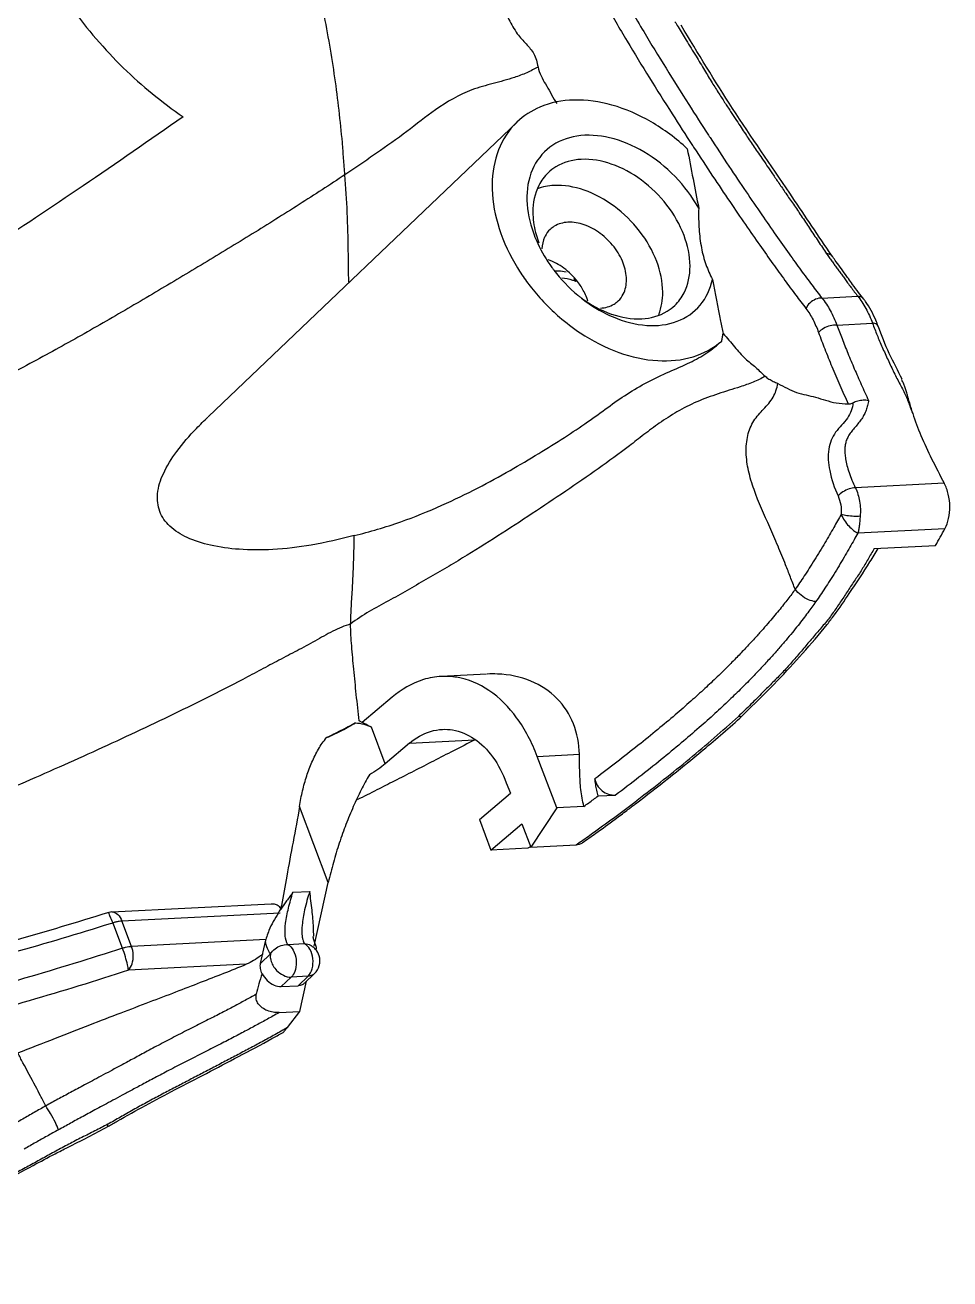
# Model space of a CAD drawing. Header units: inches. Extents: x 133169 to 134399, y -43543 to -42673.
# Drawn here: x 133343.99 to 133370.2, y -43423.94 to -43388.38 of the extents above; entities that cross this region are included whole.
import ezdxf

# ---------------------------------------------------------------- set-up
doc = ezdxf.new("R2010")
doc.units = ezdxf.units.IN
doc.header["$LTSCALE"] = 2
doc.header["$MEASUREMENT"] = 0
doc.layers.get('0').update_dxf_attribs({"linetype": 'CONTINUOUS'})

msp = doc.modelspace()

# ---------------------------------------------------------------- linework, layer by layer
at = {"color": 7, "linetype": 'Continuous'}
for p, q in [((133349.176, -43399.49), (133357.929, -43391.132)), ((133366.877, -43394.953), (133366.874, -43394.949)), ((133359.594, -43395.648), (133359.598, -43395.649)), ((133366.57, -43396.123), (133367.586, -43396.071)), ((133366.995, -43396.889), (133368.005, -43396.837)), ((133368.163, -43396.922), (133368.163, -43396.921)), ((133370.035, -43401.372), (133367.517, -43401.501)), ((133370.057, -43402.665), (133367.588, -43402.792)), ((133368.056, -43403.228), (133369.791, -43403.139)), ((133357.061, -43406.786), (133355.783, -43406.852)), ((133354.389, -43407.442), (133353.543, -43408.159)), ((133364.275, -43407.998), (133364.207, -43407.981)), ((133354.195, -43409.328), (133353.803, -43408.293)), ((133364.28, -43407.995), (133364.275, -43407.998)), ((133354.883, -43408.746), (133356.735, -43408.651)), ((133354.883, -43408.746), (133354.195, -43409.328)), ((133358.504, -43409.12), (133359.696, -43409.059)), ((133359.056, -43410.576), (133358.504, -43409.12)), ((133357.626, -43409.865), (133357.74, -43410.164)), ((133356.862, -43410.908), (133357.74, -43410.164)), ((133360.229, -43410.242), (133360.723, -43410.217)), ((133352.581, -43412.693), (133351.764, -43410.536)), ((133359.056, -43410.576), (133358.32, -43411.694)), ((133359.825, -43410.537), (133359.056, -43410.576)), ((133356.862, -43410.908), (133357.191, -43411.777)), ((133357.191, -43411.777), (133358.069, -43411.033)), ((133358.069, -43411.033), (133358.32, -43411.694)), ((133358.238, -43411.724), (133357.191, -43411.777)), ((133358.32, -43411.694), (133359.601, -43411.629)), ((133351.579, -43412.972), (133352.055, -43412.948)), ((133352.181, -43414.496), (133352.581, -43412.693)), ((133346.447, -43413.53), (133350.964, -43413.299)), ((133346.447, -43413.53), (133346.322, -43413.553)), ((133346.731, -43413.783), (133351.214, -43413.553)), ((133346.747, -43414.556), (133346.474, -43413.834)), ((133347.005, -43414.506), (133346.731, -43413.783)), ((133350.813, -43414.31), (133347.005, -43414.506)), ((133350.662, -43414.989), (133350.8, -43414.364)), ((133350.662, -43414.989), (133350.945, -43414.718)), ((133351.905, -43414.435), (133351.43, -43414.459)), ((133352.227, -43414.599), (133352.222, -43414.593)), ((133350.257, -43415.013), (133346.913, -43415.184)), ((133351.247, -43415.648), (133351.531, -43415.377)), ((133352.006, -43415.352), (133351.531, -43415.377)), ((133352.006, -43415.352), (133351.722, -43415.623)), ((133352.187, -43415.279), (133351.903, -43415.55)), ((133351.247, -43415.648), (133351.722, -43415.623)), ((133351.769, -43416.352), (133351.959, -43415.496)), ((133351.189, -43416.382), (133351.769, -43416.352)), ((133351.42, -43416.809), (133351.769, -43416.352)), ((133346.335, -43419.611), (133346.328, -43419.552)), ((133346.332, -43419.614), (133346.335, -43419.611))]:
    msp.add_line(p, q, dxfattribs=at)
for points, start_tangent, end_tangent in [([(133357.783, -43380.453), (133358.469, -43382.912), (133359.131, -43384.928), (133359.789, -43386.499), (133360.422, -43387.746), (133361.047, -43388.836), (133361.682, -43389.878), (133362.328, -43390.905), (133362.9, -43391.794)], (0.25949, -0.965746), (0.545808, -0.83791)), ([(133353.05, -43392.627), (133353.015, -43392.17), (133352.979, -43391.715), (133352.885, -43390.8), (133352.767, -43389.879), (133352.621, -43388.952), (133352.448, -43388.021), (133352.247, -43387.084), (133352.015, -43386.144), (133351.766, -43385.201), (133351.465, -43384.258), (133351.049, -43383.317), (133350.735, -43382.757)], (-0.076485, 0.997071), (-0.520585, 0.85381)), ([(133355.356, -43382.77), (133355.468, -43383.172), (133355.628, -43383.579), (133355.797, -43384.011), (133355.956, -43384.487), (133356.128, -43384.999), (133356.331, -43385.537), (133356.557, -43386.104), (133356.814, -43386.682), (133357.117, -43387.221), (133357.431, -43387.737), (133357.701, -43388.221), (133357.938, -43388.63), (133358.19, -43388.92), (133358.404, -43389.197), (133358.524, -43389.573)], (0.192941, -0.98121), (0.209567, -0.977794)), ([(133343.989, -43385.696), (133345.303, -43387.889), (133346.771, -43389.596), (133348.466, -43390.985)], (0.449627, -0.893216), (0.823506, -0.567307)), ([(133361.178, -43387.983), (133361.519, -43388.569), (133362.152, -43389.607), (133362.795, -43390.631), (133363.354, -43391.502)], (0.494515, -0.869169), (0.545299, -0.838241)), ([(133362.406, -43388.287), (133362.494, -43388.433)], (0.515369, -0.856969), (0.51819, -0.855266)), ([(133362.494, -43388.433), (133362.723, -43388.808)], (0.51819, -0.855266), (0.522733, -0.852496)), ([(133366.78, -43394.816), (133365.657, -43393.15), (133364.04, -43390.748), (133362.58, -43388.386)], (-0.567064, 0.823674), (-0.511068, 0.85954)), ([(133362.723, -43388.808), (133363.002, -43389.264), (133363.244, -43389.664), (133363.459, -43390.017), (133363.656, -43390.33), (133363.836, -43390.61), (133364.002, -43390.864), (133364.151, -43391.091), (133364.283, -43391.291), (133364.401, -43391.469), (133364.512, -43391.635), (133364.623, -43391.799), (133364.74, -43391.97), (133364.87, -43392.159), (133365.014, -43392.371), (133365.173, -43392.606), (133365.35, -43392.865), (133365.548, -43393.154), (133365.762, -43393.466), (133365.986, -43393.794), (133366.218, -43394.142)], (0.522733, -0.852496), (0.55372, -0.832703)), ([(133358.524, -43389.573), (133358.204, -43389.734), (133357.855, -43389.869), (133357.253, -43390.041), (133356.653, -43390.222), (133355.618, -43390.787), (133354.806, -43391.402), (133353.947, -43392.019), (133353.502, -43392.323), (133353.05, -43392.627)], (-0.872595, -0.488444), (-0.831902, -0.554923)), ([(133358.524, -43389.573), (133358.612, -43389.826), (133358.735, -43390.054), (133358.874, -43390.294), (133359.021, -43390.554), (133359.054, -43390.61)], (0.209559, -0.977796), (0.508156, -0.861265)), ([(133362.753, -43391.889), (133361.727, -43391.128), (133360.621, -43390.653), (133359.538, -43390.509), (133358.578, -43390.708), (133357.928, -43391.133)], (-0.73367, 0.679506), (-0.724438, -0.68934)), ([(133348.466, -43390.985), (133345.63, -43392.944), (133342.931, -43394.734), (133340.357, -43396.356), (133337.541, -43397.974), (133334.426, -43399.637)], (-0.822245, -0.569134), (-0.889352, -0.457223)), ([(133357.928, -43391.133), (133357.83, -43391.233), (133357.365, -43392.034), (133357.225, -43393.037), (133357.423, -43394.149), (133357.942, -43395.267)], (-0.724438, -0.68934), (0.522538, -0.852616)), ([(133363.079, -43393.575), (133362.41, -43392.68), (133361.526, -43391.98), (133360.554, -43391.58), (133359.622, -43391.534), (133358.859, -43391.849), (133358.365, -43392.483), (133358.21, -43393.349)], (-0.487562, 0.873089), (0.025401, -0.999677)), ([(133363.354, -43391.502), (133363.4, -43391.572), (133363.936, -43392.387), (133364.422, -43393.111), (133364.865, -43393.76), (133365.269, -43394.343), (133365.64, -43394.869), (133365.977, -43395.337), (133366.284, -43395.753)], (0.545299, -0.838241), (0.602536, -0.798092)), ([(133362.753, -43391.889), (133362.918, -43392.742), (133363.079, -43393.575)], (0.189841, -0.981815), (0.189858, -0.981812)), ([(133362.9, -43391.794), (133362.935, -43391.847), (133363.473, -43392.664), (133363.96, -43393.39), (133364.404, -43394.041), (133364.81, -43394.625), (133365.182, -43395.152), (133365.521, -43395.623), (133365.83, -43396.045), (133366.119, -43396.423)], (0.545808, -0.83791), (0.61521, -0.788364)), ([(133362.662, -43394.347), (133362.178, -43393.49), (133361.454, -43392.78), (133360.602, -43392.324), (133359.75, -43392.192), (133359.028, -43392.405), (133358.812, -43392.573)], (-0.354333, 0.935119), (-0.720513, -0.693441)), ([(133353.05, -43392.627), (133351.756, -43393.471), (133350.421, -43394.307), (133349.059, -43395.136), (133347.683, -43395.96), (133346.286, -43396.778), (133344.856, -43397.585), (133343.385, -43398.374), (133341.87, -43399.139), (133340.318, -43399.879), (133338.734, -43400.59), (133337.125, -43401.274), (133336.313, -43401.607), (133335.501, -43401.932)], (-0.831245, -0.555906), (-0.93078, -0.365579)), ([(133353.16, -43395.678), (133353.148, -43394.771), (133353.117, -43393.703), (133353.05, -43392.627)], (-0.017599, 0.999845), (-0.081414, 0.99668)), ([(133358.812, -43392.573), (133358.547, -43392.929), (133358.379, -43393.685)], (-0.720513, -0.693441), (0.001476, -0.999999)), ([(133358.976, -43392.931), (133358.501, -43393.025)], (-0.99855, -0.053824), (-0.940073, -0.340972)), ([(133361.888, -43395.086), (133361.404, -43394.229), (133360.68, -43393.519), (133359.828, -43393.063), (133358.976, -43392.931)], (-0.354333, 0.935119), (-0.99855, -0.053824)), ([(133358.21, -43393.349), (133358.393, -43394.278)], (0.025401, -0.999677), (0.339292, -0.940681)), ([(133358.379, -43393.685), (133358.456, -43394.262)], (0.001476, -0.999999), (0.249959, -0.968256)), ([(133363.079, -43393.575), (133363.077, -43393.885), (133363.089, -43394.173)], (-0.027983, -0.999608), (0.067064, -0.997749)), ([(133360.939, -43395.135), (133360.678, -43394.673), (133360.289, -43394.291), (133359.83, -43394.045), (133359.371, -43393.975), (133358.982, -43394.089), (133358.866, -43394.179)], (-0.354333, 0.935119), (-0.721044, -0.692889)), ([(133358.393, -43394.278), (133358.413, -43394.332)], (0.339291, -0.940681), (0.354333, -0.935119)), ([(133358.413, -43394.332), (133358.515, -43394.575)], (0.354333, -0.935119), (0.420358, -0.907358)), ([(133358.456, -43394.262), (133358.472, -43394.323)], (0.249959, -0.968256), (0.272673, -0.962107)), ([(133358.472, -43394.323), (133358.55, -43394.558)], (0.272673, -0.962107), (0.354333, -0.935119)), ([(133358.711, -43394.397), (133358.634, -43394.729)], (-0.422304, -0.906454), (-0.044034, -0.99903)), ([(133358.866, -43394.179), (133358.723, -43394.371), (133358.711, -43394.397)], (-0.721044, -0.692889), (-0.422304, -0.906454)), ([(133362.4, -43396.332), (133362.665, -43395.976), (133362.833, -43395.22), (133362.662, -43394.347)], (0.720513, 0.693441), (-0.354333, 0.935119)), ([(133363.089, -43394.173), (133363.156, -43394.701), (133363.283, -43395.172), (133363.47, -43395.595)], (0.067064, -0.997749), (0.474123, -0.880458)), ([(133366.218, -43394.142), (133366.465, -43394.513), (133366.705, -43394.867)], (0.55372, -0.832703), (0.564507, -0.825429)), ([(133358.515, -43394.575), (133358.919, -43395.258)], (0.420358, -0.907358), (0.588191, -0.808722)), ([(133366.873, -43394.95), (133366.78, -43394.816)], (-0.569841, 0.821755), (-0.567064, 0.823674)), ([(133359.257, -43395.276), (133358.814, -43395.037)], (-0.804024, 0.594597), (-0.941539, 0.336904)), ([(133360.798, -43396.204), (133360.941, -43396.012), (133361.031, -43395.605), (133360.939, -43395.135)], (0.721044, 0.692889), (-0.354333, 0.935119)), ([(133362.059, -43395.959), (133361.888, -43395.086)], (-0.001476, 0.999999), (-0.354333, 0.935119)), ([(133366.874, -43394.95), (133366.843, -43394.917), (133366.701, -43394.862)], (-0.595556, 0.803313), (-0.996959, 0.077934)), ([(133366.705, -43394.867), (133366.777, -43394.972), (133366.849, -43395.074), (133366.922, -43395.174), (133366.994, -43395.273)], (0.5751, -0.818083), (0.586087, -0.810248)), ([(133367.121, -43395.297), (133366.975, -43395.094), (133366.878, -43394.953)], (-0.590211, 0.807249), (-0.571286, 0.820751)), ([(133357.942, -43395.267), (133358.201, -43395.654)], (0.522538, -0.852616), (0.589163, -0.808014)), ([(133358.919, -43395.258), (133358.946, -43395.295)], (0.588191, -0.808722), (0.596733, -0.80244)), ([(133358.946, -43395.295), (133358.974, -43395.332)], (0.596733, -0.80244), (0.605227, -0.796053)), ([(133358.974, -43395.332), (133359.652, -43396.042)], (0.605227, -0.796053), (0.76724, -0.64136)), ([(133359.013, -43395.353), (133359.106, -43395.353)], (0.999626, 0.027334), (0.999232, -0.03918)), ([(133359.106, -43395.353), (133359.321, -43395.378)], (0.999232, -0.03918), (0.982788, -0.184738)), ([(133359.202, -43395.549), (133359.501, -43395.612)], (0.99699, -0.077535), (0.944811, -0.327616)), ([(133359.646, -43395.659), (133359.257, -43395.276)], (-0.610149, 0.792286), (-0.804024, 0.594597)), ([(133366.994, -43395.273), (133367.066, -43395.373)], (0.586087, -0.810248), (0.586449, -0.809986)), ([(133367.066, -43395.373), (133367.14, -43395.474), (133367.217, -43395.579), (133367.3, -43395.692)], (0.586449, -0.809986), (0.595861, -0.803087)), ([(133367.279, -43395.514), (133367.121, -43395.297)], (-0.587027, 0.809568), (-0.590211, 0.807249)), ([(133367.321, -43395.573), (133367.279, -43395.514)], (-0.589199, 0.807988), (-0.587027, 0.809568)), ([(133358.201, -43395.654), (133358.335, -43395.83)], (0.589163, -0.808014), (0.618988, -0.7854)), ([(133358.335, -43395.83), (133358.733, -43396.286), (133359.131, -43396.663)], (0.618988, -0.7854), (0.756868, -0.653568)), ([(133359.501, -43395.612), (133359.589, -43395.646), (133359.598, -43395.65)], (0.944811, -0.327616), (0.914723, -0.404081)), ([(133359.544, -43395.566), (133359.552, -43395.589), (133359.595, -43395.646)], (0.243808, -0.969824), (0.842195, -0.539173)), ([(133359.828, -43395.943), (133359.646, -43395.659)], (-0.459308, 0.888277), (-0.610149, 0.792286)), ([(133361.609, -43396.898), (133362.469, -43396.783), (133363.118, -43396.328), (133363.47, -43395.595)], (0.997783, -0.066545), (0.214762, 0.976667)), ([(133363.47, -43395.595), (133363.7, -43396.777), (133363.769, -43397.132)], (0.190152, -0.981755), (0.191665, -0.98146)), ([(133366.284, -43395.753), (133366.57, -43396.123)], (0.602536, -0.798092), (0.620664, -0.784077)), ([(133367.3, -43395.692), (133367.392, -43395.816), (133367.489, -43395.944), (133367.586, -43396.071)], (0.595861, -0.803087), (0.612125, -0.790761)), ([(133367.441, -43395.736), (133367.321, -43395.573)], (-0.594891, 0.803806), (-0.589199, 0.807988)), ([(133367.754, -43396.151), (133367.611, -43395.964), (133367.441, -43395.736)], (-0.612327, 0.790605), (-0.594891, 0.803806)), ([(133359.652, -43396.042), (133359.724, -43396.101)], (0.76724, -0.64136), (0.780775, -0.624812)), ([(133359.724, -43396.101), (133359.8, -43396.161)], (0.780775, -0.624812), (0.794537, -0.607215)), ([(133359.758, -43396.125), (133360.599, -43396.577)], (0.804024, -0.594597), (0.943828, -0.330438)), ([(133359.8, -43396.161), (133360.551, -43396.616)], (0.794537, -0.607215), (0.908641, -0.417578)), ([(133359.907, -43396.12), (133359.828, -43395.943)], (-0.354333, 0.935119), (-0.459308, 0.888277)), ([(133359.938, -43396.211), (133359.907, -43396.12)], (-0.296728, 0.954962), (-0.354333, 0.935119)), ([(133360.293, -43396.408), (133360.682, -43396.294), (133360.798, -43396.204)], (0.99855, 0.053824), (0.721044, 0.692889)), ([(133361.949, -43396.588), (133362.059, -43395.959)], (0.364509, 0.9312), (-0.001476, 0.999999)), ([(133366.57, -43396.123), (133366.392, -43396.158), (133366.228, -43396.266), (133366.119, -43396.423)], (-0.999178, 0.040527), (-0.393612, -0.919276)), ([(133366.57, -43396.123), (133366.807, -43396.478), (133366.995, -43396.889)], (0.63504, -0.772479), (0.356388, -0.934338)), ([(133367.586, -43396.071), (133367.701, -43396.229)], (0.625396, -0.780307), (0.55181, -0.83397)), ([(133367.754, -43396.152), (133367.724, -43396.12), (133367.586, -43396.071)], (-0.604488, 0.796614), (-0.99889, 0.047114)), ([(133367.701, -43396.229), (133367.814, -43396.417)], (0.55181, -0.83397), (0.478653, -0.878004)), ([(133367.805, -43396.219), (133367.754, -43396.151)], (-0.580881, 0.813989), (-0.612998, 0.790085)), ([(133368.098, -43396.755), (133367.805, -43396.219)], (-0.388883, 0.921287), (-0.580881, 0.813989)), ([(133360.551, -43396.616), (133360.651, -43396.66), (133361.609, -43396.898)], (0.908641, -0.417578), (0.997783, -0.066545)), ([(133360.599, -43396.577), (133360.611, -43396.581), (133361.462, -43396.713), (133362.184, -43396.5), (133362.4, -43396.332)], (0.943828, -0.330438), (0.720513, 0.693441)), ([(133366.119, -43396.423), (133366.318, -43396.737), (133366.476, -43397.102)], (0.615498, -0.788139), (0.341616, -0.93984)), ([(133367.814, -43396.417), (133367.916, -43396.623)], (0.478653, -0.878004), (0.411129, -0.911577)), ([(133359.131, -43396.663), (133359.722, -43397.111), (133360.817, -43397.666), (133361.917, -43397.899), (133362.919, -43397.788), (133363.73, -43397.343)], (0.756868, -0.653568), (0.753371, 0.657595)), ([(133366.995, -43396.889), (133366.805, -43396.91), (133366.616, -43396.987), (133366.476, -43397.102)], (-0.997815, 0.066068), (-0.631689, -0.775222)), ([(133366.995, -43396.889), (133367.14, -43397.274), (133367.306, -43397.69), (133367.489, -43398.127), (133367.686, -43398.575), (133367.893, -43399.024)], (0.343306, -0.939224), (0.424281, -0.905531)), ([(133367.916, -43396.623), (133368.005, -43396.837)], (0.411129, -0.911577), (0.356169, -0.934421)), ([(133368.005, -43396.837), (133368.069, -43397.009), (133368.135, -43397.176)], (0.345382, -0.938462), (0.371541, -0.928417)), ([(133368.161, -43396.921), (133368.124, -43396.873), (133368.005, -43396.837)], (-0.393557, 0.9193), (-0.99796, 0.063846)), ([(133368.164, -43396.922), (133368.098, -43396.755)], (-0.346013, 0.93823), (-0.388883, 0.921287)), ([(133368.848, -43398.428), (133368.481, -43397.696), (133368.163, -43396.921)], (-0.449114, 0.893475), (-0.343871, 0.939017)), ([(133363.73, -43397.343), (133363.752, -43397.238), (133363.769, -43397.132)], (0.233095, 0.972454), (0.134768, 0.990877)), ([(133363.769, -43397.132), (133364.094, -43397.507), (133364.397, -43397.84), (133364.697, -43398.09), (133364.96, -43398.34)], (0.701736, -0.712437), (0.74288, -0.669425)), ([(133366.476, -43397.102), (133366.65, -43397.563), (133366.852, -43398.066), (133367.077, -43398.592), (133367.317, -43399.125)], (0.341711, -0.939805), (0.418839, -0.90806)), ([(133368.135, -43397.176), (133368.204, -43397.344), (133368.279, -43397.519), (133368.361, -43397.698)], (0.371541, -0.928417), (0.417939, -0.908475)), ([(133353.313, -43402.86), (133354.633, -43402.47), (133355.799, -43401.999), (133356.825, -43401.505), (133357.732, -43401.01), (133358.544, -43400.531), (133359.275, -43400.073), (133359.93, -43399.636), (133360.5, -43399.224), (133361.049, -43398.847), (133361.628, -43398.508), (133362.241, -43398.214), (133362.83, -43397.949), (133363.312, -43397.676), (133363.73, -43397.343)], (0.970208, 0.242272), (0.740715, 0.67182)), ([(133368.361, -43397.698), (133368.444, -43397.878), (133368.528, -43398.059), (133368.612, -43398.236), (133368.697, -43398.405), (133368.784, -43398.572), (133368.872, -43398.738), (133368.95, -43398.898), (133369.016, -43399.06), (133369.076, -43399.225), (133369.145, -43399.394)], (0.417939, -0.908475), (0.351971, -0.936011)), ([(133364.96, -43398.34), (133364.62, -43398.511), (133364.252, -43398.641), (133363.629, -43398.84), (133363.023, -43399.067), (133362.462, -43399.353), (133361.962, -43399.673), (133361.526, -43399.995), (133361.113, -43400.316), (133360.23, -43400.962), (133359.308, -43401.6), (133358.359, -43402.236), (133357.386, -43402.867), (133356.388, -43403.493), (133355.873, -43403.801), (133355.349, -43404.107), (133354.819, -43404.412), (133354.282, -43404.712), (133353.741, -43405.012), (133353.214, -43405.367)], (-0.84554, -0.533912), (-0.782882, -0.62217)), ([(133364.96, -43398.34), (133365.07, -43398.419), (133365.192, -43398.486), (133365.322, -43398.547)], (0.774004, -0.63318), (0.908445, -0.418004)), ([(133365.814, -43404.38), (133365.677, -43404.034), (133365.543, -43403.689), (133365.326, -43403.156), (133365.093, -43402.62), (133364.646, -43401.556), (133364.491, -43401.023), (133364.425, -43400.503), (133364.471, -43400.019), (133364.642, -43399.604), (133364.919, -43399.272), (133365.187, -43398.933), (133365.269, -43398.75), (133365.322, -43398.547)], (-0.380312, 0.924858), (0.174336, 0.984686)), ([(133365.322, -43398.547), (133365.586, -43398.68), (133365.854, -43398.801), (133366.124, -43398.871), (133366.392, -43398.936), (133366.672, -43399.02), (133366.977, -43399.096), (133367.317, -43399.125)], (0.893709, -0.448647), (0.998841, -0.048126)), ([(133369.145, -43399.394), (133369.092, -43399.218), (133369.047, -43399.058), (133369.007, -43398.913), (133368.969, -43398.782), (133368.93, -43398.666), (133368.89, -43398.564), (133368.849, -43398.474), (133368.831, -43398.437)], (-0.292489, 0.956269), (-0.457623, 0.889146)), ([(133367.447, -43399.092), (133367.295, -43399.525), (133366.959, -43399.927), (133366.767, -43400.404), (133366.792, -43401.017), (133367.027, -43401.734)], (-0.03968, -0.999212), (0.412549, -0.910935)), ([(133367.893, -43399.024), (133367.866, -43399.168), (133367.825, -43399.301), (133367.769, -43399.426), (133367.698, -43399.546), (133367.611, -43399.665), (133367.514, -43399.781), (133367.417, -43399.897), (133367.334, -43400.016), (133367.273, -43400.136), (133367.237, -43400.258), (133367.221, -43400.387), (133367.223, -43400.528), (133367.242, -43400.686), (133367.28, -43400.868), (133367.34, -43401.071), (133367.421, -43401.286), (133367.517, -43401.501)], (-0.119106, -0.992882), (0.431975, -0.901886)), ([(133367.317, -43399.125), (133367.358, -43399.123), (133367.402, -43399.112), (133367.447, -43399.092)], (0.998841, -0.048131), (0.866873, 0.498529)), ([(133367.447, -43399.092), (133367.588, -43399.035), (133367.744, -43399.012), (133367.893, -43399.024)], (0.866873, 0.498529), (0.977555, -0.210679)), ([(133369.145, -43399.394), (133369.374, -43400.019), (133369.68, -43400.681), (133370.035, -43401.372)], (0.291192, -0.956665), (0.463254, -0.886225)), ([(133353.313, -43402.86), (133352.095, -43403.127), (133351.005, -43403.253), (133350.05, -43403.248), (133349.238, -43403.131), (133348.579, -43402.913), (133348.091, -43402.594), (133347.803, -43402.172), (133347.743, -43401.671), (133347.905, -43401.104), (133348.285, -43400.473), (133348.846, -43399.818), (133349.169, -43399.497)], (-0.970201, -0.242303), (0.723792, 0.690018)), ([(133367.517, -43401.501), (133367.343, -43401.537), (133367.166, -43401.621), (133367.027, -43401.734)], (-0.999011, -0.044474), (-0.668902, -0.743351)), ([(133367.517, -43401.501), (133367.637, -43401.887), (133367.655, -43402.311)], (0.433862, -0.90098), (-0.087454, -0.996169)), ([(133370.057, -43402.665), (133370.163, -43402.376), (133370.196, -43402.034), (133370.152, -43401.687), (133370.035, -43401.372)], (0.483982, 0.875078), (-0.463254, 0.886225)), ([(133367.027, -43401.734), (133367.104, -43401.988), (133367.117, -43402.26)], (0.41254, -0.910939), (-0.074958, -0.997187)), ([(133367.117, -43402.26), (133367.014, -43402.441), (133366.905, -43402.633), (133366.787, -43402.839), (133366.658, -43403.062), (133366.516, -43403.301), (133366.364, -43403.547), (133366.214, -43403.785), (133366.072, -43404.004), (133365.939, -43404.202), (133365.814, -43404.38)], (-0.504861, -0.863201), (-0.581559, -0.813504)), ([(133367.117, -43402.26), (133367.211, -43402.433), (133367.332, -43402.587), (133367.464, -43402.71), (133367.588, -43402.792)], (0.385732, -0.922611), (0.873701, -0.486463)), ([(133367.655, -43402.311), (133367.475, -43402.314), (133367.28, -43402.295), (133367.117, -43402.26)], (-0.996036, -0.08895), (-0.954562, 0.298013)), ([(133367.655, -43402.311), (133367.645, -43402.431), (133367.633, -43402.555), (133367.615, -43402.677), (133367.588, -43402.792)], (-0.086851, -0.996221), (-0.282911, -0.959146)), ([(133353.214, -43405.367), (133353.234, -43404.86), (133353.266, -43404.335), (133353.292, -43403.81), (133353.308, -43403.286), (133353.313, -43402.86)], (0.013836, 0.999904), (0.004711, 0.999989)), ([(133367.588, -43402.792), (133367.481, -43402.981), (133367.364, -43403.187), (133367.234, -43403.412), (133367.092, -43403.654), (133366.942, -43403.899), (133366.794, -43404.134), (133366.654, -43404.351), (133366.522, -43404.551), (133366.397, -43404.732)], (-0.493064, -0.869993), (-0.573121, -0.819471)), ([(133369.791, -43403.139), (133369.925, -43402.902), (133370.057, -43402.665)], (0.498811, 0.866711), (0.483982, 0.875078)), ([(133368.056, -43403.228), (133367.964, -43403.379), (133367.877, -43403.528), (133367.79, -43403.676), (133367.702, -43403.823), (133367.608, -43403.969)], (-0.527654, -0.849459), (-0.549373, -0.835577)), ([(133367.933, -43403.6), (133368.164, -43403.227)], (0.53001, 0.847991), (0.522075, 0.8529)), ([(133366.923, -43405.11), (133367.347, -43404.503), (133367.933, -43403.6)], (0.592328, 0.805697), (0.53001, 0.847991)), ([(133367.608, -43403.969), (133367.509, -43404.117), (133367.409, -43404.266), (133367.31, -43404.416), (133367.212, -43404.565), (133367.114, -43404.713), (133367.016, -43404.861), (133366.915, -43405.007), (133366.81, -43405.153), (133366.698, -43405.296), (133366.58, -43405.439), (133366.456, -43405.584), (133366.331, -43405.73), (133366.206, -43405.876), (133366.082, -43406.022), (133365.959, -43406.168), (133365.836, -43406.313), (133365.71, -43406.457), (133365.583, -43406.6), (133365.452, -43406.74), (133365.317, -43406.879), (133365.18, -43407.019), (133365.038, -43407.162)], (-0.549373, -0.835577), (-0.70477, -0.709436)), ([(133365.814, -43404.38), (133365.714, -43404.517), (133365.604, -43404.663), (133365.483, -43404.817), (133365.35, -43404.983), (133365.202, -43405.161), (133365.038, -43405.353), (133364.856, -43405.559), (133364.656, -43405.781), (133364.436, -43406.02), (133364.191, -43406.277), (133363.917, -43406.557), (133363.606, -43406.863), (133363.252, -43407.196), (133362.855, -43407.555), (133362.412, -43407.941), (133361.918, -43408.356), (133361.364, -43408.806), (133360.758, -43409.282), (133360.138, -43409.754)], (-0.583116, -0.812389), (-0.80105, -0.598597)), ([(133366.397, -43404.732), (133366.191, -43404.677), (133365.979, -43404.549), (133365.814, -43404.38)], (-0.99789, 0.064923), (-0.582163, 0.813072)), ([(133366.397, -43404.732), (133366.289, -43404.884), (133366.17, -43405.046), (133366.04, -43405.22), (133365.895, -43405.406), (133365.733, -43405.607), (133365.553, -43405.823), (133365.353, -43406.056), (133365.132, -43406.304), (133364.887, -43406.571), (133364.613, -43406.861), (133364.301, -43407.178)], (-0.574089, -0.818793), (-0.70877, -0.70544)), ([(133366.717, -43405.381), (133366.923, -43405.11)], (0.617567, 0.786518), (0.592328, 0.805697)), ([(133353.214, -43405.367), (133352.962, -43405.454), (133352.709, -43405.571), (133352.203, -43405.849), (133351.694, -43406.125), (133351.183, -43406.392), (133350.671, -43406.663), (133350.158, -43406.935), (133349.119, -43407.467), (133348.061, -43407.987), (133346.988, -43408.496), (133345.905, -43408.996), (133344.814, -43409.486), (133343.715, -43409.968), (133342.612, -43410.444), (133341.51, -43410.919), (133340.962, -43411.157), (133340.401, -43411.394)], (-0.965059, -0.262032), (-0.92473, -0.380624)), ([(133353.374, -43407.364), (133353.304, -43406.648), (133353.243, -43405.988), (133353.214, -43405.367)], (-0.105293, 0.994441), (0.011345, 0.999936)), ([(133364.589, -43407.697), (133365.307, -43406.978), (133366.022, -43406.198), (133366.717, -43405.381)], (0.714878, 0.699249), (0.617567, 0.786518)), ([(133355.786, -43406.853), (133355.277, -43406.943), (133354.389, -43407.442)], (-0.998652, -0.0519), (-0.762686, -0.646769)), ([(133358.504, -43409.12), (133357.919, -43408.023), (133357.133, -43407.25), (133356.223, -43406.877), (133355.786, -43406.853)], (-0.354333, 0.935119), (-0.998652, -0.0519)), ([(133359.696, -43409.059), (133359.526, -43408.193), (133359.062, -43407.478), (133358.325, -43406.985), (133357.38, -43406.784), (133357.08, -43406.785)], (-0.02903, 0.999579), (-0.998784, -0.049302)), ([(133364.301, -43407.178), (133363.944, -43407.525), (133363.54, -43407.901)], (-0.70877, -0.70544), (-0.739095, -0.673602)), ([(133365.038, -43407.162), (133364.89, -43407.311), (133364.731, -43407.469), (133364.559, -43407.641), (133364.379, -43407.818), (133364.204, -43407.985)], (-0.70477, -0.709436), (-0.729554, -0.683923)), ([(133353.459, -43408.115), (133353.374, -43407.364)], (-0.113178, 0.993575), (-0.105293, 0.994441)), ([(133360.127, -43411.256), (133361.339, -43410.357), (133362.817, -43409.187), (133364.204, -43407.985)], (0.812111, 0.583504), (0.741329, 0.671142)), ([(133363.54, -43407.901), (133363.088, -43408.305), (133362.585, -43408.738), (133362.017, -43409.209), (133361.384, -43409.712), (133360.723, -43410.217)], (-0.739095, -0.673602), (-0.800577, -0.59923)), ([(133364.28, -43407.995), (133364.589, -43407.697)], (0.729241, 0.684257), (0.714878, 0.699249)), ([(133352.532, -43408.588), (133352.942, -43408.38), (133353.353, -43408.17)], (0.892956, 0.450144), (0.889452, 0.457029)), ([(133353.353, -43408.17), (133352.969, -43408.39), (133352.532, -43408.588)], (-0.83945, -0.543438), (-0.928818, -0.370535)), ([(133353.353, -43408.17), (133353.583, -43408.206)], (0.999598, -0.028341), (0.963256, -0.268585)), ([(133353.543, -43408.159), (133353.501, -43408.137), (133353.459, -43408.115)], (-0.887833, 0.460166), (-0.886805, 0.462143)), ([(133353.803, -43408.293), (133353.673, -43408.226), (133353.543, -43408.159)], (-0.890804, 0.454388), (-0.887848, 0.460138)), ([(133353.583, -43408.206), (133353.803, -43408.293)], (0.963256, -0.268585), (0.890804, -0.454388)), ([(133355.814, -43408.353), (133356.105, -43408.369), (133356.712, -43408.618), (133357.236, -43409.133), (133357.626, -43409.865)], (0.998652, 0.0519), (0.354333, -0.935119)), ([(133361.286, -43410.466), (133363.138, -43408.991), (133364.245, -43408.032)], (0.79537, 0.606124), (0.735821, 0.677176)), ([(133364.245, -43408.032), (133364.278, -43408.001)], (0.735821, 0.677176), (0.734222, 0.67891)), ([(133351.764, -43410.536), (133351.851, -43410.094), (133351.968, -43409.675), (133352.117, -43409.28), (133352.302, -43408.913), (133352.532, -43408.588)], (0.156846, 0.987623), (0.653408, 0.757006)), ([(133354.883, -43408.746), (133355.475, -43408.413), (133355.814, -43408.353)], (0.762686, 0.646769), (0.998652, 0.0519)), ([(133356.735, -43408.651), (133356.126, -43408.962)], (-0.890064, -0.455836), (-0.889965, -0.456029)), ([(133356.126, -43408.962), (133355.561, -43409.252), (133354.45, -43409.821), (133353.96, -43410.07)], (-0.889965, -0.456029), (-0.892779, -0.450496)), ([(133359.825, -43410.537), (133359.739, -43410.063), (133359.708, -43409.572), (133359.696, -43409.059)], (-0.258371, 0.966046), (-0.02903, 0.999579)), ([(133354.195, -43409.328), (133353.989, -43409.487), (133353.746, -43409.644)], (-0.762686, -0.646769), (-0.860344, -0.509714)), ([(133353.746, -43409.644), (133353.512, -43410.07), (133353.289, -43410.544)], (-0.513754, -0.857938), (-0.402023, -0.91563)), ([(133360.229, -43410.242), (133360.19, -43410.082), (133360.16, -43409.919), (133360.138, -43409.754)], (-0.263194, 0.964743), (-0.111803, 0.99373)), ([(133360.138, -43409.754), (133360.2, -43409.937), (133360.341, -43410.095), (133360.525, -43410.191), (133360.723, -43410.217)], (0.111802, -0.99373), (0.998687, 0.051227)), ([(133353.96, -43410.07), (133353.394, -43410.353)], (-0.892779, -0.450496), (-0.89644, -0.443164)), ([(133359.825, -43410.537), (133359.96, -43410.438), (133360.095, -43410.34), (133360.229, -43410.242)], (0.810466, 0.585785), (0.805019, 0.593249)), ([(133361.042, -43410.651), (133361.286, -43410.466)], (0.798881, 0.601489), (0.79537, 0.606124)), ([(133351.764, -43410.536), (133351.582, -43411.548), (133351.403, -43412.518), (133351.254, -43413.351)], (-0.156846, -0.987623), (-0.188106, -0.982149)), ([(133353.289, -43410.544), (133353.082, -43411.047), (133352.893, -43411.576), (133352.724, -43412.128), (133352.581, -43412.693)], (-0.402023, -0.91563), (-0.216645, -0.97625)), ([(133360.71, -43410.899), (133361.042, -43410.651)], (0.803796, 0.594905), (0.798881, 0.601489)), ([(133360.16, -43411.3), (133360.71, -43410.899)], (0.812288, 0.583257), (0.803796, 0.594905)), ([(133359.601, -43411.629), (133359.757, -43411.519)], (0.821534, 0.570159), (0.818626, 0.574328)), ([(133359.757, -43411.519), (133360.127, -43411.256)], (0.818626, 0.574328), (0.812111, 0.583504)), ([(133359.789, -43411.563), (133360.16, -43411.3)], (0.818221, 0.574904), (0.812288, 0.583257)), ([(133358.316, -43411.687), (133358.238, -43411.724)], (-0.905751, -0.423811), (-0.905612, -0.424107)), ([(133359.79, -43411.564), (133359.773, -43411.576), (133359.601, -43411.629)], (-0.804519, -0.593926), (-0.998687, -0.051227)), ([(133352.054, -43412.948), (133351.91, -43413.475), (133351.84, -43413.905)], (-0.303527, -0.952823), (-0.0931, -0.995657)), ([(133352.167, -43414.221), (133352.16, -43413.966), (133352.119, -43413.479), (133352.055, -43412.948)], (-0.003403, 0.999994), (-0.125069, 0.992148)), ([(133350.969, -43413.298), (133351.042, -43413.301), (133351.163, -43413.35), (133351.228, -43413.47)], (0.998535, 0.054103), (0.080449, -0.996759)), ([(133351.579, -43412.972), (133351.4, -43413.216), (133351.234, -43413.452)], (-0.596568, -0.802563), (-0.557977, -0.829856)), ([(133351.452, -43413.424), (133351.578, -43412.972)], (0.231164, 0.972915), (0.303517, 0.952826)), ([(133346.322, -43413.553), (133341.039, -43415.054), (133335.392, -43416.277), (133330.077, -43417.018), (133325.255, -43417.26), (133321.068, -43417.003), (133318.547, -43416.527)], (-0.953636, -0.300962), (-0.968422, 0.249315)), ([(133346.474, -43413.834), (133346.391, -43413.644), (133346.332, -43413.555)], (-0.351514, 0.936183), (-0.871102, -0.491102)), ([(133346.447, -43413.53), (133346.461, -43413.53), (133346.615, -43413.6)], (0.99773, 0.067336), (0.738263, -0.674513)), ([(133346.615, -43413.6), (133346.731, -43413.783)], (0.738263, -0.674513), (0.354333, -0.935119)), ([(133351.166, -43413.556), (133351.019, -43413.804)], (-0.538768, -0.842454), (-0.474741, -0.880126)), ([(133351.166, -43413.556), (133351.2, -43413.504), (133351.234, -43413.452)], (0.538768, 0.842454), (0.557977, 0.829856)), ([(133351.254, -43413.351), (133351.234, -43413.452)], (-0.188106, -0.982149), (-0.193528, -0.981095)), ([(133351.361, -43414.214), (133351.372, -43413.853), (133351.452, -43413.424)], (-0.092109, 0.995749), (0.231164, 0.972915)), ([(133315.439, -43415.426), (133318.11, -43416.579), (133321.549, -43417.28), (133325.661, -43417.513), (133330.339, -43417.273), (133335.457, -43416.567), (133340.883, -43415.411), (133346.41, -43413.854)], (0.855128, -0.518418), (0.953869, 0.300224)), ([(133346.41, -43413.854), (133346.474, -43413.834)], (0.953869, 0.300224), (0.953662, 0.300881)), ([(133346.474, -43413.834), (133346.564, -43413.809), (133346.652, -43413.792)], (0.952294, 0.305181), (0.988648, 0.150253)), ([(133346.652, -43413.792), (133346.731, -43413.783)], (0.988648, 0.150253), (0.998687, 0.051227)), ([(133351.019, -43413.804), (133350.899, -43414.055), (133350.836, -43414.231)], (-0.474741, -0.880126), (-0.294463, -0.955663)), ([(133351.84, -43413.905), (133351.84, -43414.226)], (-0.0931, -0.995657), (0.128976, -0.991648)), ([(133350.945, -43414.718), (133350.857, -43414.565), (133350.8, -43414.364)], (-0.640384, 0.768055), (-0.181819, 0.983332)), ([(133350.801, -43414.364), (133350.813, -43414.31)], (0.216755, 0.976226), (0.249472, 0.968382)), ([(133350.836, -43414.231), (133350.813, -43414.31)], (-0.294463, -0.955663), (-0.249472, -0.968382)), ([(133351.43, -43414.459), (133351.361, -43414.214)], (-0.51619, 0.856474), (-0.092109, 0.995749)), ([(133351.84, -43414.226), (133351.857, -43414.316)], (0.128976, -0.991648), (0.248407, -0.968656)), ([(133351.857, -43414.316), (133351.905, -43414.435)], (0.248407, -0.968656), (0.516211, -0.856461)), ([(133352.17, -43414.318), (133352.147, -43414.225)], (-0.285985, 0.958234), (-0.203103, 0.979157)), ([(133352.209, -43414.436), (133352.17, -43414.318)], (-0.320434, 0.947271), (-0.285985, 0.958234)), ([(133346.747, -43414.556), (133341.173, -43416.176), (133335.758, -43417.362), (133330.645, -43418.083), (133325.968, -43418.323), (133321.85, -43418.075), (133318.4, -43417.344), (133315.712, -43416.148)], (-0.950905, -0.309482), (-0.848722, 0.52884)), ([(133346.747, -43414.556), (133346.837, -43414.531), (133346.924, -43414.514), (133347.005, -43414.506)], (0.952294, 0.305181), (0.998687, 0.051227)), ([(133346.913, -43415.184), (133346.89, -43415.028), (133346.829, -43414.799), (133346.747, -43414.556)], (-0.003309, 0.999995), (-0.360792, 0.932646)), ([(133346.913, -43415.184), (133347.019, -43415.002), (133347.052, -43414.754), (133347.005, -43414.506)], (0.716015, 0.698085), (-0.354333, 0.935119)), ([(133350.724, -43414.724), (133350.662, -43414.774), (133350.464, -43414.91)], (-0.75682, -0.653624), (-0.86193, -0.507027)), ([(133350.946, -43414.717), (133350.94, -43414.852), (133350.994, -43415.014)], (-0.237268, -0.971444), (0.451141, -0.892453)), ([(133350.946, -43414.717), (133351.072, -43414.572)], (0.503687, 0.863886), (0.780419, 0.625257)), ([(133351.072, -43414.572), (133351.241, -43414.481), (133351.429, -43414.459)], (0.780419, 0.625257), (0.997254, -0.074053)), ([(133351.429, -43414.459), (133351.585, -43414.613), (133351.667, -43414.878), (133351.647, -43415.165), (133351.629, -43415.22)], (0.919363, -0.39341), (-0.35135, -0.936244)), ([(133352.088, -43414.486), (133351.905, -43414.435)], (-0.885073, 0.465453), (-0.998326, 0.057834)), ([(133352.061, -43414.588), (133351.905, -43414.435)], (-0.498858, 0.866684), (-0.919346, 0.393451)), ([(133352.143, -43414.854), (133352.061, -43414.588)], (-0.107816, 0.994171), (-0.498858, 0.866684)), ([(133352.222, -43414.593), (133352.103, -43414.495), (133352.088, -43414.486)], (-0.650212, 0.759753), (-0.885073, 0.465453)), ([(133352.229, -43414.592), (133352.209, -43414.436)], (0.964837, -0.262851), (-0.320434, 0.947271)), ([(133352.321, -43414.776), (133352.222, -43414.593)], (-0.283379, 0.959008), (-0.647492, 0.762072)), ([(133343.779, -43417.528), (133344.848, -43417.109), (133345.821, -43416.73), (133346.706, -43416.39), (133347.516, -43416.081), (133348.263, -43415.795), (133348.96, -43415.526), (133349.621, -43415.268), (133350.257, -43415.013)], (0.930273, 0.366869), (0.925652, 0.378375)), ([(133350.464, -43414.91), (133350.257, -43415.013)], (-0.86193, -0.507027), (-0.925652, -0.378375)), ([(133350.707, -43415.281), (133350.659, -43415.13), (133350.662, -43414.989)], (-0.433322, 0.901239), (0.216645, 0.97625)), ([(133350.994, -43415.014), (133351.02, -43415.061)], (0.451141, -0.892453), (0.512588, -0.858634)), ([(133351.02, -43415.061), (133351.115, -43415.187)], (0.512588, -0.858634), (0.688705, -0.725041)), ([(133352.122, -43415.141), (133352.143, -43414.854)], (0.264273, 0.964448), (-0.107816, 0.994171)), ([(133352.187, -43415.279), (133352.323, -43415.052)], (0.723254, 0.690582), (0.270222, 0.962798)), ([(133352.323, -43415.052), (133352.321, -43414.776)], (0.270222, 0.962798), (-0.283379, 0.959008)), ([(133346.913, -43415.184), (133341.268, -43416.825), (133335.775, -43418.027), (133330.589, -43418.759), (133325.845, -43419.003), (133321.667, -43418.751), (133318.169, -43418.01), (133315.447, -43416.798)], (-0.950924, -0.309426), (-0.848759, 0.528781)), ([(133350.707, -43415.281), (133350.612, -43415.572)], (-0.331241, -0.943546), (-0.283241, -0.959049)), ([(133350.707, -43415.281), (133350.847, -43415.474), (133351.042, -43415.606), (133351.247, -43415.648)], (0.433322, -0.901239), (0.998687, 0.051227)), ([(133351.115, -43415.187), (133351.308, -43415.327), (133351.531, -43415.377)], (0.688705, -0.725041), (0.998704, 0.050896)), ([(133351.629, -43415.22), (133351.531, -43415.377)], (-0.35135, -0.936244), (-0.723254, -0.690582)), ([(133352.006, -43415.352), (133352.122, -43415.141)], (0.723254, 0.690582), (0.264273, 0.964448)), ([(133352.187, -43415.279), (133352.125, -43415.323), (133352.006, -43415.352)], (-0.724722, -0.689041), (-0.998687, -0.051227)), ([(133350.612, -43415.572), (133350.538, -43415.864)], (-0.283241, -0.959049), (-0.196561, -0.980492)), ([(133351.841, -43415.594), (133351.722, -43415.623)], (-0.895677, -0.444705), (-0.998687, -0.051227)), ([(133351.903, -43415.55), (133351.841, -43415.594)], (-0.724316, -0.689468), (-0.895677, -0.444705)), ([(133350.538, -43415.864), (133350.221, -43416.039), (133349.905, -43416.21), (133349.565, -43416.388), (133349.179, -43416.584), (133348.741, -43416.805), (133348.271, -43417.045), (133347.813, -43417.285), (133347.396, -43417.508), (133347.029, -43417.706), (133346.701, -43417.883), (133346.404, -43418.043), (133346.136, -43418.187), (133345.895, -43418.316), (133345.675, -43418.434), (133345.471, -43418.543), (133345.277, -43418.647), (133345.093, -43418.746), (133344.915, -43418.842), (133344.742, -43418.937), (133344.571, -43419.032)], (-0.874421, -0.485167), (-0.873565, -0.486708)), ([(133351.189, -43416.382), (133351.017, -43416.373), (133350.852, -43416.328), (133350.707, -43416.248), (133350.597, -43416.136), (133350.539, -43416.001), (133350.538, -43415.864)], (-0.998687, -0.051227), (0.196561, 0.980492)), ([(133351.017, -43416.478), (133350.859, -43416.566), (133350.54, -43416.741)], (-0.873945, -0.486025), (-0.878483, -0.477774)), ([(133351.189, -43416.382), (133351.017, -43416.478)], (-0.872684, -0.488285), (-0.873945, -0.486025)), ([(133350.54, -43416.741), (133350.217, -43416.915), (133349.869, -43417.098), (133349.475, -43417.301), (133349.034, -43417.525), (133348.57, -43417.762), (133348.12, -43417.994), (133347.713, -43418.208), (133347.353, -43418.399), (133347.03, -43418.572), (133346.737, -43418.729), (133346.472, -43418.871)], (-0.878483, -0.477774), (-0.881082, -0.472963)), ([(133351.42, -43416.809), (133351.244, -43416.91), (133351.067, -43417.011), (133350.888, -43417.111), (133350.706, -43417.21), (133350.524, -43417.308)], (-0.865449, -0.500996), (-0.881893, -0.471449)), ([(133351.282, -43416.958), (133351.338, -43416.906), (133351.42, -43416.809)], (0.96912, 0.246588), (0.607269, 0.794496)), ([(133346.601, -43419.463), (133347.397, -43419.016), (133348.242, -43418.569), (133349.124, -43418.109), (133350.037, -43417.63), (133350.984, -43417.122)], (0.869584, 0.493785), (0.873429, 0.486952)), ([(133350.984, -43417.122), (133351.281, -43416.954)], (0.873429, 0.486952), (0.867593, 0.497275)), ([(133344.571, -43419.032), (133344.425, -43418.742), (133344.282, -43418.473), (133343.926, -43417.805), (133343.779, -43417.528)], (-0.428839, 0.903381), (-0.467118, 0.884195)), ([(133350.524, -43417.308), (133350.342, -43417.405), (133350.16, -43417.501), (133349.978, -43417.597), (133349.795, -43417.693), (133349.612, -43417.789), (133349.43, -43417.885), (133349.247, -43417.98), (133349.064, -43418.076), (133348.881, -43418.171), (133348.698, -43418.267), (133348.515, -43418.362), (133348.332, -43418.458), (133348.149, -43418.553), (133347.966, -43418.649), (133347.783, -43418.746), (133347.599, -43418.843), (133347.416, -43418.942), (133347.233, -43419.042), (133347.05, -43419.143)], (-0.881893, -0.471449), (-0.871387, -0.490597)), ([(133346.472, -43418.871), (133346.235, -43418.999), (133346.018, -43419.115), (133345.818, -43419.223), (133345.629, -43419.326)], (-0.881082, -0.472963), (-0.877922, -0.478804)), ([(133344.571, -43419.032), (133344.41, -43419.123), (133344.247, -43419.215), (133344.083, -43419.309), (133343.919, -43419.404), (133343.757, -43419.498), (133343.597, -43419.59)], (-0.87291, -0.487881), (-0.867221, -0.497923)), ([(133344.933, -43419.709), (133344.845, -43419.503), (133344.708, -43419.249), (133344.571, -43419.032)], (-0.324393, 0.945923), (-0.579157, 0.815216)), ([(133345.629, -43419.326), (133345.449, -43419.424), (133345.275, -43419.52), (133345.104, -43419.615), (133344.933, -43419.709)], (-0.877922, -0.478804), (-0.875292, -0.483594)), ([(133347.05, -43419.143), (133346.869, -43419.246), (133346.688, -43419.35), (133346.507, -43419.452), (133346.328, -43419.552)], (-0.871387, -0.490597), (-0.878235, -0.478229)), ([(133344.933, -43419.709), (133344.771, -43419.798), (133344.609, -43419.887), (133344.448, -43419.977), (133344.287, -43420.068), (133344.126, -43420.16), (133343.964, -43420.253)], (-0.875727, -0.482807), (-0.869114, -0.494612)), ([(133345.192, -43420.207), (133346.335, -43419.613)], (0.892052, 0.451932), (0.875271, 0.483632)), ([(133346.328, -43419.552), (133346.148, -43419.646), (133345.964, -43419.739)], (-0.882351, -0.470592), (-0.892687, -0.450678)), ([(133346.332, -43419.614), (133346.601, -43419.463)], (0.877914, 0.478818), (0.869584, 0.493785)), ([(133345.594, -43419.925), (133345.409, -43420.02), (133345.223, -43420.117), (133345.039, -43420.215), (133344.855, -43420.314), (133344.671, -43420.414), (133344.488, -43420.515), (133344.306, -43420.615), (133344.123, -43420.715), (133343.941, -43420.815), (133343.759, -43420.913), (133343.577, -43421.011), (133343.394, -43421.107), (133343.21, -43421.203), (133343.026, -43421.299), (133342.842, -43421.396), (133342.658, -43421.493), (133342.474, -43421.59), (133342.291, -43421.686), (133342.109, -43421.78), (133341.927, -43421.872), (133341.743, -43421.961), (133341.559, -43422.049), (133341.374, -43422.136), (133341.188, -43422.223), (133341.002, -43422.312), (133340.816, -43422.4), (133340.631, -43422.488), (133340.447, -43422.574), (133340.263, -43422.658), (133340.079, -43422.738), (133339.895, -43422.816), (133339.709, -43422.892), (133339.523, -43422.967), (133339.337, -43423.043), (133339.15, -43423.119), (133338.965, -43423.194), (133338.779, -43423.267), (133338.595, -43423.339), (133338.41, -43423.409), (133338.226, -43423.476), (133338.042, -43423.541), (133337.859, -43423.602), (133337.676, -43423.661), (133337.493, -43423.717), (133337.31, -43423.772), (133337.126, -43423.825), (133336.941, -43423.879), (133336.755, -43423.936)], (-0.892262, -0.451517), (-0.955533, -0.294885)), ([(133345.964, -43419.739), (133345.78, -43419.832), (133345.594, -43419.925)], (-0.892687, -0.450678), (-0.892262, -0.451517)), ([(133344.213, -43420.717), (133344.839, -43420.387)], (0.881139, 0.472857), (0.888624, 0.458636)), ([(133344.839, -43420.387), (133345.192, -43420.207)], (0.888624, 0.458636), (0.892052, 0.451932)), ([(133338.797, -43423.327), (133340.103, -43422.793), (133342.53, -43421.625), (133344.213, -43420.717)], (0.933665, 0.358147), (0.881139, 0.472857))]:
    msp.add_spline(points, degree=3, dxfattribs=dict(at, start_tangent=start_tangent, end_tangent=end_tangent))

doc.saveas('drawing.dxf')
